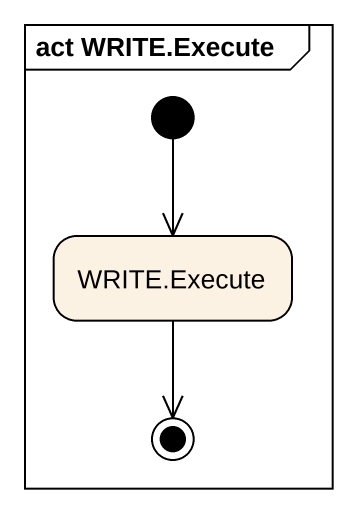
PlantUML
@startuml
mainframe act WRITE.Execute
hide empty description
state "WRITE.Execute" as WRITE_Execute
[*] --> WRITE_Execute
WRITE_Execute --> [*]
@enduml
